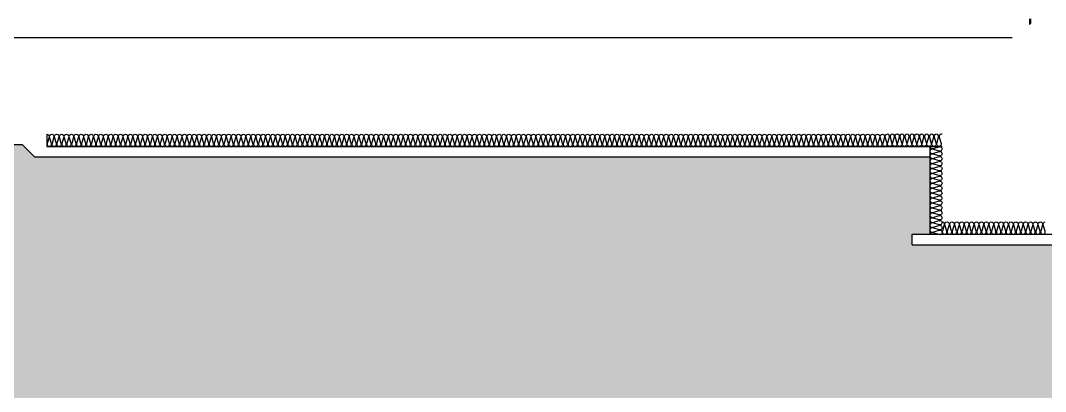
# Model space of a CAD drawing. Header units: millimetres. Extents: x 19868 to 801382, y -4805 to 85279.
# Drawn here: x 359638 to 365477, y 32914 to 35025 of the extents above; entities that cross this region are included whole.
import ezdxf

# ---------------------------------------------------------------- set-up
doc = ezdxf.new("R2010")
doc.units = ezdxf.units.MM
doc.header["$LTSCALE"] = 250
for name, color, linetype in [('A-FIN', 6, 'Continuous'), ('A-WALL-D', 7, 'Continuous'), ('A-버림CONC', 4, 'Continuous'), ('GAGAM-DT', 7, 'Continuous'), ('ISL', 251, 'Continuous'), ('지반', 254, 'Continuous')]:
    doc.layers.add(name, color=color, linetype=linetype)

# ---------------------------------------------------------------- blocks, each defined once
blk = doc.blocks.new('*U118')
at = {"layer": 'GAGAM-DT', "color": 8}
for p, q in [((3316485.3, 472017.2), (3316485.3, 471985.8)), ((3316490.3, 471991.3), (3316485.3, 471985.8)), ((3316490.3, 472017.2), (3316490.3, 471991.3))]:
    blk.add_line(p, q, dxfattribs=at)

msp = doc.modelspace()

# ---------------------------------------------------------------- hatches: boundary and pattern name
at = {"layer": '지반'}
h = msp.add_hatch(dxfattribs=at)
h.set_pattern_fill('EARTH', color=251, scale=70, angle=45)
h.paths.add_polyline_path([(230117.8, 33228.9), (230117.8, 23234.4), (380882.4, 23234.4), (380882.4, 34608.9), (372088.2, 34608.9), (372088.2, 34478.9), (372138.2, 34478.9), (372138.2, 34418.9), (371888.2, 34418.9), (371888.2, 34478.9), (371938.2, 34478.9), (371938.2, 34628.9), (369888.2, 34628.9), (369888.2, 33808.9), (369988.2, 33808.9), (369988.2, 33748.9), (369018.2, 33748.9), (369018.2, 33808.9), (369118.2, 33808.9), (369118.2, 34448.9), (368478.2, 34448.9), (368298.2, 34268.9), (366478.2, 34268.9), (366298.2, 34448.9), (365558.2, 34448.9), (365558.2, 33808.9), (365658.2, 33808.9), (365658.2, 33748.9), (364718.2, 33748.9), (364718.2, 33808.9), (364818.2, 33808.9), (364818.2, 34248.9), (359718.2, 34248.9), (359648.2, 34318.9), (332888.2, 34318.9), (332888.2, 33878.9), (332988.2, 33878.9), (332988.2, 33818.9), (332188.2, 33818.9), (332188.2, 33878.9), (332288.2, 33878.9), (332288.2, 34518.9), (331358.2, 34518.9), (331178.2, 34338.9), (329598.2, 34338.9), (329418.2, 34518.9), (328588.2, 34518.9), (328588.2, 33878.9), (328688.2, 33878.9), (328688.2, 33818.9), (327888.2, 33818.9), (327888.2, 33078.9), (327988.2, 33078.9), (327988.2, 33018.9), (327388.2, 33018.9), (327388.2, 33078.9), (327488.2, 33078.9), (327488.2, 33418.9), (324988.2, 33418.9), (324988.2, 32878.9), (325088.2, 32878.9), (325088.2, 32818.9), (324288.2, 32818.9), (324288.2, 32878.9), (324388.2, 32878.9), (324388.2, 33418.9), (320338.2, 33418.9), (319938.2, 33018.9), (307728.2, 33018.9), (307658.2, 32948.9), (300918.2, 32948.9), (300918.2, 33008.9), (301018.2, 33008.9), (301018.2, 33848.9), (301618.2, 33848.9), (301618.2, 34398.9), (298258.2, 34398.9), (298258.2, 33808.9), (298358.2, 33808.9), (298358.2, 33748.9), (297388.2, 33748.9), (297388.2, 33808.9), (297488.2, 33808.9), (297488.2, 34622.3), (297370.2, 34622.3), (297370.2, 34603.9), (297320.2, 34603.9), (297320.2, 34622.3), (297088.2, 34622.3), (297088.2, 34682.3), (297138.2, 34682.3), (297138.2, 34831.6), (294813.2, 34820.3), (292488.3, 34808.9), (280638.2, 34568.9), (268788.2, 34328.9), (245888.2, 34228.9), (237788.2, 33228.9)])

# ---------------------------------------------------------------- linework, layer by layer
at = {"layer": 'A-FIN'}
msp.add_line((332488.2, 34928.9), (365288.2, 34928.9), dxfattribs=at)
at = {"layer": 'A-버림CONC'}
for p, q in [((364718.2, 33748.9), (364718.2, 33808.9)), ((364718.2, 33808.9), (364818.2, 33808.9))]:
    msp.add_line(p, q, dxfattribs=at)
for points in [[(332888.2, 34318.9), (359648.2, 34318.9), (359718.2, 34248.9), (364818.2, 34248.9)], [(364718.2, 33748.9), (365658.2, 33748.9)]]:
    msp.add_lwpolyline(points, dxfattribs=at)
at = {"layer": 'ISL'}
for points in [[(364818.2, 34308.9), (364818.2, 33808.9), (365558.2, 33808.9), (365558.2, 34508.9)], [(359788.2, 34378.9), (359788.2, 34308.9), (364888.2, 34308.9)]]:
    msp.add_lwpolyline(points, dxfattribs=at)
for points in [[(359788.2, 34378.9, -0.509267), (359800.6, 34362), (359789.9, 34325.9, 1.372593), (359814.6, 34325.9), (359803.9, 34362, -0.509267), (359816.2, 34378.9, -0.509267), (359828.6, 34362), (359817.9, 34325.9, 1.372593), (359842.6, 34325.9), (359831.9, 34362, -0.509267), (359844.2, 34378.9, -0.509267), (359856.6, 34362), (359845.9, 34325.9, 1.372593), (359870.6, 34325.9), (359859.9, 34362, -0.509267), (359872.2, 34378.9, -0.509267), (359884.6, 34362), (359873.9, 34325.9, 1.372593), (359898.6, 34325.9), (359887.9, 34362, -0.509267), (359900.2, 34378.9, -0.509267), (359912.6, 34362), (359901.9, 34325.9, 1.372593), (359926.6, 34325.9), (359915.9, 34362, -0.509267), (359928.2, 34378.9, -0.509267), (359940.6, 34362), (359929.9, 34325.9, 1.372593), (359954.6, 34325.9), (359943.9, 34362, -0.509267), (359956.2, 34378.9, -0.509267), (359968.6, 34362), (359957.9, 34325.9, 1.372593), (359982.6, 34325.9), (359971.9, 34362, -0.509267), (359984.2, 34378.9, -0.509267), (359996.6, 34362), (359985.9, 34325.9, 1.372593), (360010.6, 34325.9), (359999.9, 34362, -0.509267), (360012.2, 34378.9, -0.509267), (360024.6, 34362), (360013.9, 34325.9, 1.372593), (360038.6, 34325.9), (360027.9, 34362, -0.509267), (360040.2, 34378.9, -0.509267), (360052.6, 34362), (360041.9, 34325.9, 1.372593), (360066.6, 34325.9), (360055.9, 34362, -0.509267), (360068.2, 34378.9, -0.509267), (360080.6, 34362), (360069.9, 34325.9, 1.372593), (360094.6, 34325.9), (360083.9, 34362, -0.509267), (360096.2, 34378.9, -0.509267), (360108.6, 34362), (360097.9, 34325.9, 1.372593), (360122.6, 34325.9), (360111.9, 34362, -0.509267), (360124.2, 34378.9, -0.509267), (360136.6, 34362), (360125.9, 34325.9, 1.372593), (360150.6, 34325.9), (360139.9, 34362, -0.509267), (360152.2, 34378.9, -0.509267), (360164.6, 34362), (360153.9, 34325.9, 1.372593), (360178.6, 34325.9), (360167.9, 34362, -0.509267), (360180.2, 34378.9, -0.509267), (360192.6, 34362), (360181.9, 34325.9, 1.372593), (360206.6, 34325.9), (360195.9, 34362, -0.509267), (360208.2, 34378.9, -0.509267), (360220.6, 34362), (360209.9, 34325.9, 1.372593), (360234.6, 34325.9), (360223.9, 34362, -0.509267), (360236.2, 34378.9, -0.509267), (360248.6, 34362), (360237.9, 34325.9, 1.372593), (360262.6, 34325.9), (360251.9, 34362, -0.509267), (360264.2, 34378.9, -0.509267), (360276.6, 34362), (360265.9, 34325.9, 1.372593), (360290.6, 34325.9), (360279.9, 34362, -0.509267), (360292.2, 34378.9, -0.509267), (360304.6, 34362), (360293.9, 34325.9, 1.372593), (360318.6, 34325.9), (360307.9, 34362, -0.509267), (360320.2, 34378.9, -0.509267), (360332.6, 34362), (360321.9, 34325.9, 1.372593), (360346.6, 34325.9), (360335.9, 34362, -0.509267), (360348.2, 34378.9, -0.509267), (360360.6, 34362), (360349.9, 34325.9, 1.372593), (360374.6, 34325.9), (360363.9, 34362, -0.509267), (360376.2, 34378.9, -0.509267), (360388.6, 34362), (360377.9, 34325.9, 1.372593), (360402.6, 34325.9), (360391.9, 34362, -0.509267), (360404.2, 34378.9, -0.509267), (360416.6, 34362), (360405.9, 34325.9, 1.372593), (360430.6, 34325.9), (360419.9, 34362, -0.509267), (360432.2, 34378.9, -0.509267), (360444.6, 34362), (360433.9, 34325.9, 1.372593), (360458.6, 34325.9), (360447.9, 34362, -0.509267), (360460.2, 34378.9, -0.509267), (360472.6, 34362), (360461.9, 34325.9, 1.372593), (360486.6, 34325.9), (360475.9, 34362, -0.509267), (360488.2, 34378.9, -0.509267), (360500.6, 34362), (360489.9, 34325.9, 1.372593), (360514.6, 34325.9), (360503.9, 34362, -0.509267), (360516.2, 34378.9, -0.509267), (360528.6, 34362), (360517.9, 34325.9, 1.372593), (360542.6, 34325.9), (360531.9, 34362, -0.509267), (360544.2, 34378.9, -0.509267), (360556.6, 34362), (360545.9, 34325.9, 1.372593), (360570.6, 34325.9), (360559.9, 34362, -0.509267), (360572.2, 34378.9, -0.509267), (360584.6, 34362), (360573.9, 34325.9, 1.372593), (360598.6, 34325.9), (360587.9, 34362, -0.509267), (360600.2, 34378.9, -0.509267), (360612.6, 34362), (360601.9, 34325.9, 1.372593), (360626.6, 34325.9), (360615.9, 34362, -0.509267), (360628.2, 34378.9, -0.509267), (360640.6, 34362), (360629.9, 34325.9, 1.372593), (360654.6, 34325.9), (360643.9, 34362, -0.509267), (360656.2, 34378.9, -0.509267), (360668.6, 34362), (360657.9, 34325.9, 1.372593), (360682.6, 34325.9), (360671.9, 34362, -0.509267), (360684.2, 34378.9, -0.509267), (360696.6, 34362), (360685.9, 34325.9, 1.372593), (360710.6, 34325.9), (360699.9, 34362, -0.509267), (360712.2, 34378.9, -0.509267), (360724.6, 34362), (360713.9, 34325.9, 1.372593), (360738.6, 34325.9), (360727.9, 34362, -0.509267), (360740.2, 34378.9, -0.509267), (360752.6, 34362), (360741.9, 34325.9, 1.372593), (360766.6, 34325.9), (360755.9, 34362, -0.509267), (360768.2, 34378.9, -0.509267), (360780.6, 34362), (360769.9, 34325.9, 1.372593), (360794.6, 34325.9), (360783.9, 34362, -0.509267), (360796.2, 34378.9, -0.509267), (360808.6, 34362), (360797.9, 34325.9, 1.372593), (360822.6, 34325.9), (360811.9, 34362, -0.509267), (360824.2, 34378.9, -0.509267), (360836.6, 34362), (360825.9, 34325.9, 1.372593), (360850.6, 34325.9), (360839.9, 34362, -0.509267), (360852.2, 34378.9, -0.509267), (360864.6, 34362), (360853.9, 34325.9, 1.372593), (360878.6, 34325.9), (360867.9, 34362, -0.509267), (360880.2, 34378.9, -0.509267), (360892.6, 34362), (360881.9, 34325.9, 1.372593), (360906.6, 34325.9), (360895.9, 34362, -0.509267), (360908.2, 34378.9, -0.509267), (360920.6, 34362), (360909.9, 34325.9, 1.372593), (360934.6, 34325.9), (360923.9, 34362, -0.509267), (360936.2, 34378.9, -0.509267), (360948.6, 34362), (360937.9, 34325.9, 1.372593), (360962.6, 34325.9), (360951.9, 34362, -0.509267), (360964.2, 34378.9, -0.509267), (360976.6, 34362), (360965.9, 34325.9, 1.372593), (360990.6, 34325.9), (360979.9, 34362, -0.509267), (360992.2, 34378.9, -0.509267), (361004.6, 34362), (360993.9, 34325.9, 1.372593), (361018.6, 34325.9), (361007.9, 34362, -0.509267), (361020.2, 34378.9, -0.509267), (361032.6, 34362), (361021.9, 34325.9, 1.372593), (361046.6, 34325.9), (361035.9, 34362, -0.509267), (361048.2, 34378.9, -0.509267), (361060.6, 34362), (361049.9, 34325.9, 1.372593), (361074.6, 34325.9), (361063.9, 34362, -0.509267), (361076.2, 34378.9, -0.509267), (361088.6, 34362), (361077.9, 34325.9, 1.372593), (361102.6, 34325.9), (361091.9, 34362, -0.509267), (361104.2, 34378.9, -0.509267), (361116.6, 34362), (361105.9, 34325.9, 1.372593), (361130.6, 34325.9), (361119.9, 34362, -0.509267), (361132.2, 34378.9, -0.509267), (361144.6, 34362), (361133.9, 34325.9, 1.372593), (361158.6, 34325.9), (361147.9, 34362, -0.509267), (361160.2, 34378.9, -0.509267), (361172.6, 34362), (361161.9, 34325.9, 1.372593), (361186.6, 34325.9), (361175.9, 34362, -0.509267), (361188.2, 34378.9, -0.509267), (361200.6, 34362), (361189.9, 34325.9, 1.372593), (361214.6, 34325.9), (361203.9, 34362, -0.509267), (361216.2, 34378.9, -0.509267), (361228.6, 34362), (361217.9, 34325.9, 1.372593), (361242.6, 34325.9), (361231.9, 34362, -0.509267), (361244.2, 34378.9, -0.509267), (361256.6, 34362), (361245.9, 34325.9, 1.372593), (361270.6, 34325.9), (361259.9, 34362, -0.509267), (361272.2, 34378.9, -0.509267), (361284.6, 34362), (361273.9, 34325.9, 1.372593), (361298.6, 34325.9), (361287.9, 34362, -0.509267), (361300.2, 34378.9, -0.509267), (361312.6, 34362), (361301.9, 34325.9, 1.372593), (361326.6, 34325.9), (361315.9, 34362, -0.509267), (361328.2, 34378.9, -0.509267), (361340.6, 34362), (361329.9, 34325.9, 1.372593), (361354.6, 34325.9), (361343.9, 34362, -0.509267), (361356.2, 34378.9, -0.509267), (361368.6, 34362), (361357.9, 34325.9, 1.372593), (361382.6, 34325.9), (361371.9, 34362, -0.509267), (361384.2, 34378.9, -0.509267), (361396.6, 34362), (361385.9, 34325.9, 1.372593), (361410.6, 34325.9), (361399.9, 34362, -0.509267), (361412.2, 34378.9, -0.509267), (361424.6, 34362), (361413.9, 34325.9, 1.372593), (361438.6, 34325.9), (361427.9, 34362, -0.509267), (361440.2, 34378.9, -0.509267), (361452.6, 34362), (361441.9, 34325.9, 1.372593), (361466.6, 34325.9), (361455.9, 34362, -0.509267), (361468.2, 34378.9, -0.509267), (361480.6, 34362), (361469.9, 34325.9, 1.372593), (361494.6, 34325.9), (361483.9, 34362, -0.509267), (361496.2, 34378.9, -0.509267), (361508.6, 34362), (361497.9, 34325.9, 1.372593), (361522.6, 34325.9), (361511.9, 34362, -0.509267), (361524.2, 34378.9, -0.509267), (361536.6, 34362), (361525.9, 34325.9, 1.372593), (361550.6, 34325.9), (361539.9, 34362, -0.509267), (361552.2, 34378.9, -0.509267), (361564.6, 34362), (361553.9, 34325.9, 1.372593), (361578.6, 34325.9), (361567.9, 34362, -0.509267), (361580.2, 34378.9, -0.509267), (361592.6, 34362), (361581.9, 34325.9, 1.372593), (361606.6, 34325.9), (361595.9, 34362, -0.509267), (361608.2, 34378.9, -0.509267), (361620.6, 34362), (361609.9, 34325.9, 1.372593), (361634.6, 34325.9), (361623.9, 34362, -0.509267), (361636.2, 34378.9, -0.509267), (361648.6, 34362), (361637.9, 34325.9, 1.372593), (361662.6, 34325.9), (361651.9, 34362, -0.509267), (361664.2, 34378.9, -0.509267), (361676.6, 34362), (361665.9, 34325.9, 1.372593), (361690.6, 34325.9), (361679.9, 34362, -0.509267), (361692.2, 34378.9, -0.509267), (361704.6, 34362), (361693.9, 34325.9, 1.372593), (361718.6, 34325.9), (361707.9, 34362, -0.509267), (361720.2, 34378.9, -0.509267), (361732.6, 34362), (361721.9, 34325.9, 1.372593), (361746.6, 34325.9), (361735.9, 34362, -0.509267), (361748.2, 34378.9, -0.509267), (361760.6, 34362), (361749.9, 34325.9, 1.372593), (361774.6, 34325.9), (361763.9, 34362, -0.509267), (361776.2, 34378.9, -0.509267), (361788.6, 34362), (361777.9, 34325.9, 1.372593), (361802.6, 34325.9), (361791.9, 34362, -0.509267), (361804.2, 34378.9, -0.509267), (361816.6, 34362), (361805.9, 34325.9, 1.372593), (361830.6, 34325.9), (361819.9, 34362, -0.509267), (361832.2, 34378.9, -0.509267), (361844.6, 34362), (361833.9, 34325.9, 1.372593), (361858.6, 34325.9), (361847.9, 34362, -0.509267), (361860.2, 34378.9, -0.509267), (361872.6, 34362), (361861.9, 34325.9, 1.372593), (361886.6, 34325.9), (361875.9, 34362, -0.509267), (361888.2, 34378.9, -0.509267), (361900.6, 34362), (361889.9, 34325.9, 1.372593), (361914.6, 34325.9), (361903.9, 34362, -0.509267), (361916.2, 34378.9, -0.509267), (361928.6, 34362), (361917.9, 34325.9, 1.372593), (361942.6, 34325.9), (361931.9, 34362, -0.509267), (361944.2, 34378.9, -0.509267), (361956.6, 34362), (361945.9, 34325.9, 1.372593), (361970.6, 34325.9), (361959.9, 34362, -0.509267), (361972.2, 34378.9, -0.509267), (361984.6, 34362), (361973.9, 34325.9, 1.372593), (361998.6, 34325.9), (361987.9, 34362, -0.509267), (362000.2, 34378.9, -0.509267), (362012.6, 34362), (362001.9, 34325.9, 1.372593), (362026.6, 34325.9), (362015.9, 34362, -0.509267), (362028.2, 34378.9, -0.509267), (362040.6, 34362), (362029.9, 34325.9, 1.372593), (362054.6, 34325.9), (362043.9, 34362, -0.509267), (362056.2, 34378.9, -0.509267), (362068.6, 34362), (362057.9, 34325.9, 1.372593), (362082.6, 34325.9), (362071.9, 34362, -0.509267), (362084.2, 34378.9, -0.509267), (362096.6, 34362), (362085.9, 34325.9, 1.372593), (362110.6, 34325.9), (362099.9, 34362, -0.509267), (362112.2, 34378.9, -0.509267), (362124.6, 34362), (362113.9, 34325.9, 1.372593), (362138.6, 34325.9), (362127.9, 34362, -0.509267), (362140.2, 34378.9, -0.509267), (362152.6, 34362), (362141.9, 34325.9, 1.372593), (362166.6, 34325.9), (362155.9, 34362, -0.509267), (362168.2, 34378.9, -0.509267), (362180.6, 34362), (362169.9, 34325.9, 1.372593), (362194.6, 34325.9), (362183.9, 34362, -0.509267), (362196.2, 34378.9, -0.509267), (362208.6, 34362), (362197.9, 34325.9, 1.372593), (362222.6, 34325.9), (362211.9, 34362, -0.509267), (362224.2, 34378.9, -0.509267), (362236.6, 34362), (362225.9, 34325.9, 1.372593), (362250.6, 34325.9), (362239.9, 34362, -0.509267), (362252.2, 34378.9, -0.509267), (362264.6, 34362), (362253.9, 34325.9, 1.372593), (362278.6, 34325.9), (362267.9, 34362, -0.509267), (362280.2, 34378.9, -0.509267), (362292.6, 34362), (362281.9, 34325.9, 1.372593), (362306.6, 34325.9), (362295.9, 34362, -0.509267), (362308.2, 34378.9, -0.509267), (362320.6, 34362), (362309.9, 34325.9, 1.372593), (362334.6, 34325.9), (362323.9, 34362, -0.509267), (362336.2, 34378.9, -0.509267), (362348.6, 34362), (362337.9, 34325.9, 1.372593), (362362.6, 34325.9), (362351.9, 34362, -0.509267), (362364.2, 34378.9, -0.509267), (362376.6, 34362), (362365.9, 34325.9, 1.372593), (362390.6, 34325.9), (362379.9, 34362, -0.509267), (362392.2, 34378.9, -0.509267), (362404.6, 34362), (362393.9, 34325.9, 1.372593), (362418.6, 34325.9), (362407.9, 34362, -0.509267), (362420.2, 34378.9, -0.509267), (362432.6, 34362), (362421.9, 34325.9, 1.372593), (362446.6, 34325.9), (362435.9, 34362, -0.509267), (362448.2, 34378.9, -0.509267), (362460.6, 34362), (362449.9, 34325.9, 1.372593), (362474.6, 34325.9), (362463.9, 34362, -0.509267), (362476.2, 34378.9, -0.509267), (362488.6, 34362), (362477.9, 34325.9, 1.372593), (362502.6, 34325.9), (362491.9, 34362, -0.509267), (362504.2, 34378.9, -0.509267), (362516.6, 34362), (362505.9, 34325.9, 1.372593), (362530.6, 34325.9), (362519.9, 34362, -0.509267), (362532.2, 34378.9, -0.509267), (362544.6, 34362), (362533.9, 34325.9, 1.372593), (362558.6, 34325.9), (362547.9, 34362, -0.509267), (362560.2, 34378.9, -0.509267), (362572.6, 34362), (362561.9, 34325.9, 1.372593), (362586.6, 34325.9), (362575.9, 34362, -0.509267), (362588.2, 34378.9, -0.509267), (362600.6, 34362), (362589.9, 34325.9, 1.372593), (362614.6, 34325.9), (362603.9, 34362, -0.509267), (362616.2, 34378.9, -0.509267), (362628.6, 34362), (362617.9, 34325.9, 1.372593), (362642.6, 34325.9), (362631.9, 34362, -0.509267), (362644.2, 34378.9, -0.509267), (362656.6, 34362), (362645.9, 34325.9, 1.372593), (362670.6, 34325.9), (362659.9, 34362, -0.509267), (362672.2, 34378.9, -0.509267), (362684.6, 34362), (362673.9, 34325.9, 1.372593), (362698.6, 34325.9), (362687.9, 34362, -0.509267), (362700.2, 34378.9, -0.509267), (362712.6, 34362), (362701.9, 34325.9, 1.372593), (362726.6, 34325.9), (362715.9, 34362, -0.509267), (362728.2, 34378.9, -0.509267), (362740.6, 34362), (362729.9, 34325.9, 1.372593), (362754.6, 34325.9), (362743.9, 34362, -0.509267), (362756.2, 34378.9, -0.509267), (362768.6, 34362), (362757.9, 34325.9, 1.372593), (362782.6, 34325.9), (362771.9, 34362, -0.509267), (362784.2, 34378.9, -0.509267), (362796.6, 34362), (362785.9, 34325.9, 1.372593), (362810.6, 34325.9), (362799.9, 34362, -0.509267), (362812.2, 34378.9, -0.509267), (362824.6, 34362), (362813.9, 34325.9, 1.372593), (362838.6, 34325.9), (362827.9, 34362, -0.509267), (362840.2, 34378.9, -0.509267), (362852.6, 34362), (362841.9, 34325.9, 1.372593), (362866.6, 34325.9), (362855.9, 34362, -0.509267), (362868.2, 34378.9, -0.509267), (362880.6, 34362), (362869.9, 34325.9, 1.372593), (362894.6, 34325.9), (362883.9, 34362, -0.509267), (362896.2, 34378.9, -0.509267), (362908.6, 34362), (362897.9, 34325.9, 1.372593), (362922.6, 34325.9), (362911.9, 34362, -0.509267), (362924.2, 34378.9, -0.509267), (362936.6, 34362), (362925.9, 34325.9, 1.372593), (362950.6, 34325.9), (362939.9, 34362, -0.509267), (362952.2, 34378.9, -0.509267), (362964.6, 34362), (362953.9, 34325.9, 1.372593), (362978.6, 34325.9), (362967.9, 34362, -0.509267), (362980.2, 34378.9, -0.509267), (362992.6, 34362), (362981.9, 34325.9, 1.372593), (363006.6, 34325.9), (362995.9, 34362, -0.509267), (363008.2, 34378.9, -0.509267), (363020.6, 34362), (363009.9, 34325.9, 1.372593), (363034.6, 34325.9), (363023.9, 34362, -0.509267), (363036.2, 34378.9, -0.509267), (363048.6, 34362), (363037.9, 34325.9, 1.372593), (363062.6, 34325.9), (363051.9, 34362, -0.509267), (363064.2, 34378.9, -0.509267), (363076.6, 34362), (363065.9, 34325.9, 1.372593), (363090.6, 34325.9), (363079.9, 34362, -0.509267), (363092.2, 34378.9, -0.509267), (363104.6, 34362), (363093.9, 34325.9, 1.372593), (363118.6, 34325.9), (363107.9, 34362, -0.509267), (363120.2, 34378.9, -0.509267), (363132.6, 34362), (363121.9, 34325.9, 1.372593), (363146.6, 34325.9), (363135.9, 34362, -0.509267), (363148.2, 34378.9, -0.509267), (363160.6, 34362), (363149.9, 34325.9, 1.372593), (363174.6, 34325.9), (363163.9, 34362, -0.509267), (363176.2, 34378.9, -0.509267), (363188.6, 34362), (363177.9, 34325.9, 1.372593), (363202.6, 34325.9), (363191.9, 34362, -0.509267), (363204.2, 34378.9, -0.509267), (363216.6, 34362), (363205.9, 34325.9, 1.372593), (363230.6, 34325.9), (363219.9, 34362, -0.509267), (363232.2, 34378.9, -0.509267), (363244.6, 34362), (363233.9, 34325.9, 1.372593), (363258.6, 34325.9), (363247.9, 34362, -0.509267), (363260.2, 34378.9, -0.509267), (363272.6, 34362), (363261.9, 34325.9, 1.372593), (363286.6, 34325.9), (363275.9, 34362, -0.509267), (363288.2, 34378.9, -0.509267), (363300.6, 34362), (363289.9, 34325.9, 1.372593), (363314.6, 34325.9), (363303.9, 34362, -0.509267), (363316.2, 34378.9, -0.509267), (363328.6, 34362), (363317.9, 34325.9, 1.372593), (363342.6, 34325.9), (363331.9, 34362, -0.509267), (363344.2, 34378.9, -0.509267), (363356.6, 34362), (363345.9, 34325.9, 1.372593), (363370.6, 34325.9), (363359.9, 34362, -0.509267), (363372.2, 34378.9, -0.509267), (363384.6, 34362), (363373.9, 34325.9, 1.372593), (363398.6, 34325.9), (363387.9, 34362, -0.509267), (363400.2, 34378.9, -0.509267), (363412.6, 34362), (363401.9, 34325.9, 1.372593), (363426.6, 34325.9), (363415.9, 34362, -0.509267), (363428.2, 34378.9, -0.509267), (363440.6, 34362), (363429.9, 34325.9, 1.372593), (363454.6, 34325.9), (363443.9, 34362, -0.509267), (363456.2, 34378.9, -0.509267), (363468.6, 34362), (363457.9, 34325.9, 1.372593), (363482.6, 34325.9), (363471.9, 34362, -0.509267), (363484.2, 34378.9, -0.509267), (363496.6, 34362), (363485.9, 34325.9, 1.372593), (363510.6, 34325.9), (363499.9, 34362, -0.509267), (363512.2, 34378.9, -0.509267), (363524.6, 34362), (363513.9, 34325.9, 1.372593), (363538.6, 34325.9), (363527.9, 34362, -0.509267), (363540.2, 34378.9, -0.509267), (363552.6, 34362), (363541.9, 34325.9, 1.372593), (363566.6, 34325.9), (363555.9, 34362, -0.509267), (363568.2, 34378.9, -0.509267), (363580.6, 34362), (363569.9, 34325.9, 1.372593), (363594.6, 34325.9), (363583.9, 34362, -0.509267), (363596.2, 34378.9, -0.509267), (363608.6, 34362), (363597.9, 34325.9, 1.372593), (363622.6, 34325.9), (363611.9, 34362, -0.509267), (363624.2, 34378.9, -0.509267), (363636.6, 34362), (363625.9, 34325.9, 1.372593), (363650.6, 34325.9), (363639.9, 34362, -0.509267), (363652.2, 34378.9, -0.509267), (363664.6, 34362), (363653.9, 34325.9, 1.372593), (363678.6, 34325.9), (363667.9, 34362, -0.509267), (363680.2, 34378.9, -0.509267), (363692.6, 34362), (363681.9, 34325.9, 1.372593), (363706.6, 34325.9), (363695.9, 34362, -0.509267), (363708.2, 34378.9, -0.509267), (363720.6, 34362), (363709.9, 34325.9, 1.372593), (363734.6, 34325.9), (363723.9, 34362, -0.509267), (363736.2, 34378.9, -0.509267), (363748.6, 34362), (363737.9, 34325.9, 1.372593), (363762.6, 34325.9), (363751.9, 34362, -0.509267), (363764.2, 34378.9, -0.509267), (363776.6, 34362), (363765.9, 34325.9, 1.372593), (363790.6, 34325.9), (363779.9, 34362, -0.509267), (363792.2, 34378.9, -0.509267), (363804.6, 34362), (363793.9, 34325.9, 1.372593), (363818.6, 34325.9), (363807.9, 34362, -0.509267), (363820.2, 34378.9, -0.509267), (363832.6, 34362), (363821.9, 34325.9, 1.372593), (363846.6, 34325.9), (363835.9, 34362, -0.509267), (363848.2, 34378.9, -0.509267), (363860.6, 34362), (363849.9, 34325.9, 1.372593), (363874.6, 34325.9), (363863.9, 34362, -0.509267), (363876.2, 34378.9, -0.509267), (363888.6, 34362), (363877.9, 34325.9, 1.372593), (363902.6, 34325.9), (363891.9, 34362, -0.509267), (363904.2, 34378.9, -0.509267), (363916.6, 34362), (363905.9, 34325.9, 1.372593), (363930.6, 34325.9), (363919.9, 34362, -0.509267), (363932.2, 34378.9, -0.509267), (363944.6, 34362), (363933.9, 34325.9, 1.372593), (363958.6, 34325.9), (363947.9, 34362, -0.509267), (363960.2, 34378.9, -0.509267), (363972.6, 34362), (363961.9, 34325.9, 1.372593), (363986.6, 34325.9), (363975.9, 34362, -0.509267), (363988.2, 34378.9, -0.509267), (364000.6, 34362), (363989.9, 34325.9, 1.372593), (364014.6, 34325.9), (364003.9, 34362, -0.509267), (364016.2, 34378.9, -0.509267), (364028.6, 34362), (364017.9, 34325.9, 1.372593), (364042.6, 34325.9), (364031.9, 34362, -0.509267), (364044.2, 34378.9, -0.509267), (364056.6, 34362), (364045.9, 34325.9, 1.372593), (364070.6, 34325.9), (364059.9, 34362, -0.509267), (364072.2, 34378.9, -0.509267), (364084.6, 34362), (364073.9, 34325.9, 1.372593), (364098.6, 34325.9), (364087.9, 34362, -0.509267), (364100.2, 34378.9, -0.509267), (364112.6, 34362), (364101.9, 34325.9, 1.372593), (364126.6, 34325.9), (364115.9, 34362, -0.509267), (364128.2, 34378.9, -0.509267), (364140.6, 34362), (364129.9, 34325.9, 1.372593), (364154.6, 34325.9), (364143.9, 34362, -0.509267), (364156.2, 34378.9, -0.509267), (364168.6, 34362), (364157.9, 34325.9, 1.372593), (364182.6, 34325.9), (364171.9, 34362, -0.509267), (364184.2, 34378.9, -0.509267), (364196.6, 34362), (364185.9, 34325.9, 1.372593), (364210.6, 34325.9), (364199.9, 34362, -0.509267), (364212.2, 34378.9, -0.509267), (364224.6, 34362), (364213.9, 34325.9, 1.372593), (364238.6, 34325.9), (364227.9, 34362, -0.509267), (364240.2, 34378.9, -0.509267), (364252.6, 34362), (364241.9, 34325.9, 1.372593), (364266.6, 34325.9), (364255.9, 34362, -0.509267), (364268.2, 34378.9, -0.509267), (364280.6, 34362), (364269.9, 34325.9, 1.372593), (364294.6, 34325.9), (364283.9, 34362, -0.509267), (364296.2, 34378.9, -0.509267), (364308.6, 34362), (364297.9, 34325.9, 1.372593), (364322.6, 34325.9), (364311.9, 34362, -0.509267), (364324.2, 34378.9, -0.509267), (364336.6, 34362), (364325.9, 34325.9, 1.372593), (364350.6, 34325.9), (364339.9, 34362, -0.509267), (364352.2, 34378.9, -0.509267), (364364.6, 34362), (364353.9, 34325.9, 1.372593), (364378.6, 34325.9), (364367.9, 34362, -0.509267), (364380.2, 34378.9, -0.509267), (364392.6, 34362), (364381.9, 34325.9, 1.372593), (364406.6, 34325.9), (364395.9, 34362, -0.509267), (364408.2, 34378.9, -0.509267), (364420.6, 34362), (364409.9, 34325.9, 1.372593), (364434.6, 34325.9), (364423.9, 34362, -0.509267), (364436.2, 34378.9, -0.509267), (364448.6, 34362), (364437.9, 34325.9, 1.372593), (364462.6, 34325.9), (364451.9, 34362, -0.509267), (364464.2, 34378.9, -0.509267), (364476.6, 34362), (364465.9, 34325.9, 1.372593), (364490.6, 34325.9), (364479.9, 34362, -0.509267), (364492.2, 34378.9, -0.509267), (364504.6, 34362), (364493.9, 34325.9, 1.372593), (364518.6, 34325.9), (364507.9, 34362, -0.509267), (364520.2, 34378.9, -0.509267), (364532.6, 34362), (364521.9, 34325.9, 1.372593), (364546.6, 34325.9), (364535.9, 34362, -0.509267), (364548.2, 34378.9, -0.509267), (364560.6, 34362), (364549.9, 34325.9, 1.372593), (364574.6, 34325.9), (364563.9, 34362, -0.509267), (364576.2, 34378.9)], [(364888.2, 34378.3, 0.078202), (364884.2, 34378.9, 0.509267), (364871.9, 34362), (364882.6, 34325.9, -1.372593), (364857.9, 34325.9), (364868.6, 34362, 0.509267), (364856.2, 34378.9, 0.509267), (364843.9, 34362), (364854.6, 34325.9, -1.372593), (364829.9, 34325.9), (364840.6, 34362, 0.509267), (364828.2, 34378.9, 0.509267), (364815.9, 34362), (364826.6, 34325.9, -1.372593), (364801.9, 34325.9), (364812.6, 34362, 0.509267), (364800.2, 34378.9, 0.509267), (364787.9, 34362), (364798.6, 34325.9, -1.372593), (364773.9, 34325.9), (364784.6, 34362, 0.509267), (364772.2, 34378.9, 0.509267), (364759.9, 34362), (364770.6, 34325.9, -1.372593), (364745.9, 34325.9), (364756.6, 34362, 0.509267), (364744.2, 34378.9, 0.509267), (364731.9, 34362), (364742.6, 34325.9, -1.372593), (364717.9, 34325.9), (364728.6, 34362, 0.509267), (364716.2, 34378.9, 0.509267), (364703.9, 34362), (364714.6, 34325.9, -1.372593), (364689.9, 34325.9), (364700.6, 34362, 0.509267), (364688.2, 34378.9, 0.509267), (364675.9, 34362), (364686.6, 34325.9, -1.372593), (364661.9, 34325.9), (364672.6, 34362, 0.509267), (364660.2, 34378.9, 0.509267), (364647.9, 34362), (364658.6, 34325.9, -1.372593), (364633.9, 34325.9), (364644.6, 34362, 0.509267), (364632.2, 34378.9, 0.509267), (364619.9, 34362), (364630.6, 34325.9, -1.372593), (364605.9, 34325.9), (364616.6, 34362, 0.509267), (364604.2, 34378.9, 0.509267), (364591.9, 34362), (364602.6, 34325.9, -1.372593), (364577.9, 34325.9), (364588.6, 34362, 0.509267), (364576.2, 34378.9)], [(364818.2, 34308.9, 0.509267), (364835.2, 34296.6), (364871.2, 34307.3, -1.372593), (364871.2, 34282.6), (364835.2, 34293.3, 0.509267), (364818.2, 34280.9, 0.509267), (364835.2, 34268.6), (364871.2, 34279.3, -1.372593), (364871.2, 34254.6), (364835.2, 34265.3, 0.509267), (364818.2, 34252.9, 0.509267), (364835.2, 34240.6), (364871.2, 34251.3, -1.372593), (364871.2, 34226.6), (364835.2, 34237.3, 0.509267), (364818.2, 34224.9, 0.509267), (364835.2, 34212.6), (364871.2, 34223.3, -1.372593), (364871.2, 34198.6), (364835.2, 34209.3, 0.509267), (364818.2, 34196.9, 0.509267), (364835.2, 34184.6), (364871.2, 34195.3, -1.372593), (364871.2, 34170.6), (364835.2, 34181.3, 0.509267), (364818.2, 34168.9, 0.509267), (364835.2, 34156.6), (364871.2, 34167.3, -1.372593), (364871.2, 34142.6), (364835.2, 34153.3, 0.509267), (364818.2, 34140.9, 0.509267), (364835.2, 34128.6), (364871.2, 34139.3, -1.372593), (364871.2, 34114.6), (364835.2, 34125.3, 0.509267), (364818.2, 34112.9, 0.509267), (364835.2, 34100.6), (364871.2, 34111.3, -1.372593), (364871.2, 34086.6), (364835.2, 34097.3, 0.509267), (364818.2, 34084.9, 0.509267), (364835.2, 34072.6), (364871.2, 34083.3, -1.372593), (364871.2, 34058.6), (364835.2, 34069.3, 0.509267), (364818.2, 34056.9, 0.509267), (364835.2, 34044.6), (364871.2, 34055.3, -1.372593), (364871.2, 34030.6), (364835.2, 34041.3, 0.509267), (364818.2, 34028.9, 0.509267), (364835.2, 34016.6), (364871.2, 34027.3, -1.372593), (364871.2, 34002.6), (364835.2, 34013.3, 0.509267), (364818.2, 34000.9, 0.509267), (364835.2, 33988.6), (364871.2, 33999.3, -1.372593), (364871.2, 33974.6), (364835.2, 33985.3, 0.509267), (364818.2, 33972.9, 0.509267), (364835.2, 33960.6), (364871.2, 33971.3, -1.372593), (364871.2, 33946.6), (364835.2, 33957.3, 0.509267), (364818.2, 33944.9, 0.509267), (364835.2, 33932.6), (364871.2, 33943.3, -1.372593), (364871.2, 33918.6), (364835.2, 33929.3, 0.509267), (364818.2, 33916.9, 0.509267), (364835.2, 33904.6), (364871.2, 33915.3, -1.372593), (364871.2, 33890.6), (364835.2, 33901.3, 0.509267), (364818.2, 33888.9, 0.509267), (364835.2, 33876.6), (364871.2, 33887.3, -1.372593), (364871.2, 33862.6), (364835.2, 33873.3, 0.509267), (364818.2, 33860.9, 0.509267), (364835.2, 33848.6), (364871.2, 33859.3, -1.372593), (364871.2, 33834.6), (364835.2, 33845.3, 0.509267), (364818.2, 33832.9, 0.509267), (364835.2, 33820.5), (364871.2, 33831.3, -1.372593), (364871.2, 33806.5), (364835.2, 33817.3, 0.509267), (364818.2, 33804.9)], [(364888.2, 33878.9, -0.509267), (364900.6, 33862), (364889.9, 33825.9, 1.372593), (364914.6, 33825.9), (364903.9, 33862, -0.509267), (364916.2, 33878.9, -0.509267), (364928.6, 33862), (364917.9, 33825.9, 1.372593), (364942.6, 33825.9), (364931.9, 33862, -0.509267), (364944.2, 33878.9, -0.509267), (364956.6, 33862), (364945.9, 33825.9, 1.372593), (364970.6, 33825.9), (364959.9, 33862, -0.509267), (364972.2, 33878.9, -0.509267), (364984.6, 33862), (364973.9, 33825.9, 1.372593), (364998.6, 33825.9), (364987.9, 33862, -0.509267), (365000.2, 33878.9, -0.509267), (365012.6, 33862), (365001.9, 33825.9, 1.372593), (365026.6, 33825.9), (365015.9, 33862, -0.509267), (365028.2, 33878.9, -0.509267), (365040.6, 33862), (365029.9, 33825.9, 1.372593), (365054.6, 33825.9), (365043.9, 33862, -0.509267), (365056.2, 33878.9, -0.509267), (365068.6, 33862), (365057.9, 33825.9, 1.372593), (365082.6, 33825.9), (365071.9, 33862, -0.509267), (365084.2, 33878.9, -0.509267), (365096.6, 33862), (365085.9, 33825.9, 1.372593), (365110.6, 33825.9), (365099.9, 33862, -0.509267), (365112.2, 33878.9, -0.509267), (365124.6, 33862), (365113.9, 33825.9, 1.372593), (365138.6, 33825.9), (365127.9, 33862, -0.509267), (365140.2, 33878.9, -0.509267), (365152.6, 33862), (365141.9, 33825.9, 1.372593), (365166.6, 33825.9), (365155.9, 33862, -0.509267), (365168.2, 33878.9, -0.509267), (365180.6, 33862), (365169.9, 33825.9, 1.372593), (365194.6, 33825.9), (365183.9, 33862, -0.509267), (365196.2, 33878.9, -0.509267), (365208.6, 33862), (365197.9, 33825.9, 1.372593), (365222.6, 33825.9), (365211.9, 33862, -0.509267), (365224.2, 33878.9, -0.509267), (365236.6, 33862), (365225.9, 33825.9, 1.372593), (365250.6, 33825.9), (365239.9, 33862, -0.509267), (365252.2, 33878.9, -0.509267), (365264.6, 33862), (365253.9, 33825.9, 1.372593), (365278.6, 33825.9), (365267.9, 33862, -0.509267), (365280.2, 33878.9, -0.509267), (365292.6, 33862), (365281.9, 33825.9, 1.372593), (365306.6, 33825.9), (365295.9, 33862, -0.509267), (365308.2, 33878.9, -0.509267), (365320.6, 33862), (365309.9, 33825.9, 1.372593), (365334.6, 33825.9), (365323.9, 33862, -0.509267), (365336.2, 33878.9, -0.509267), (365348.6, 33862), (365337.9, 33825.9, 1.372593), (365362.6, 33825.9), (365351.9, 33862, -0.509267), (365364.2, 33878.9, -0.509267), (365376.6, 33862), (365365.9, 33825.9, 1.372593), (365390.6, 33825.9), (365379.9, 33862, -0.509267), (365392.2, 33878.9, -0.509267), (365404.6, 33862), (365393.9, 33825.9, 1.372593), (365418.6, 33825.9), (365407.9, 33862, -0.509267), (365420.2, 33878.9, -0.509267), (365432.6, 33862), (365421.9, 33825.9, 1.372593), (365446.6, 33825.9), (365435.9, 33862, -0.509267), (365448.2, 33878.9, -0.509267), (365460.6, 33862), (365449.9, 33825.9, 1.372593), (365474.6, 33825.9), (365463.9, 33862, -0.509267), (365476.2, 33878.9)]]:
    msp.add_lwpolyline(points, format="xyb", dxfattribs=at)

# ---------------------------------------------------------------- block references
at = {"layer": 'A-WALL-D'}
msp.add_blockref('*U118', (-2951099.4, -436982.5), dxfattribs=at)

doc.saveas('drawing.dxf')
